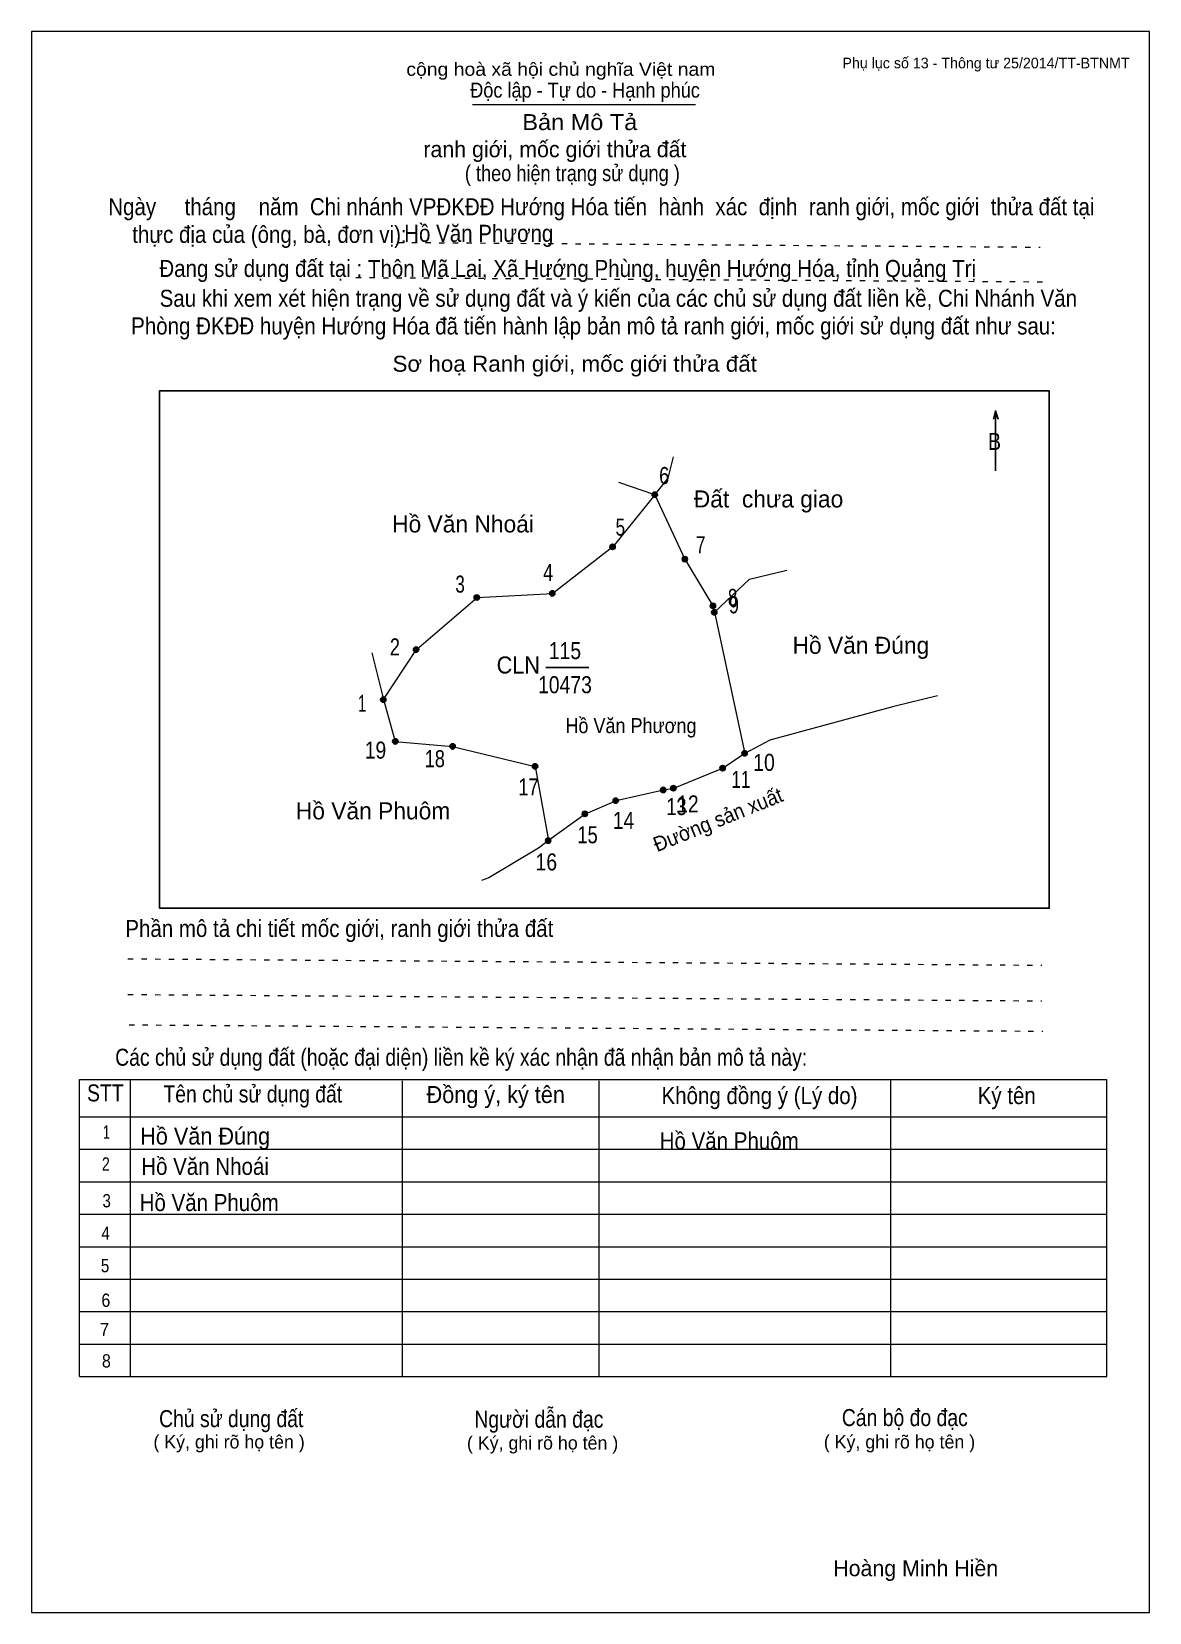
# Model space of a CAD drawing. Header units: centimetres. Extents: x 0 to 21, y 0 to 29.7.
import ezdxf
from ezdxf.enums import TextEntityAlignment as Align

# ---------------------------------------------------------------- set-up
doc = ezdxf.new("R2010")
doc.units = ezdxf.units.CM
doc.header["$LTSCALE"] = 0.13
doc.linetypes.add('DOTTED', pattern=[1.5, 0.3, -1.2])
for name, color, linetype, lineweight in [('1', 7, 'Continuous', 13), ('32', 7, 'Continuous', 25), ('33', 7, 'Continuous', 25), ('6', 7, 'Continuous', 13), ('62', 7, 'Continuous', 13)]:
    doc.layers.add(name, color=color, linetype=linetype, lineweight=lineweight)
for name, color, linetype in [('2', 7, 'Continuous'), ('34', 7, 'Continuous'), ('63', 7, 'Continuous')]:
    doc.layers.add(name, color=color, linetype=linetype)

msp = doc.modelspace()

# ---------------------------------------------------------------- hatches: boundary and pattern name
at = {"layer": '32'}
for points in [[(11.7564, 21, 1), (11.6564, 21, 1)], [(10.9656, 20.0197, 1), (10.8656, 20.0197, 1)], [(12.3225, 19.788, 1), (12.2225, 19.788, 1)], [(8.4126, 19.0685, 1), (8.3126, 19.0685, 1)], [(9.8328, 19.1449, 1), (9.7328, 19.1449, 1)], [(12.8502, 18.9114, 1), (12.7502, 18.9114, 1)], [(12.876, 18.7913, 1), (12.776, 18.7913, 1)], [(7.2733, 18.0882, 1), (7.1733, 18.0882, 1)], [(6.656, 17.1506, 1), (6.556, 17.1506, 1)], [(6.8816, 16.364, 1), (6.7816, 16.364, 1)], [(7.9604, 16.2702, 1), (7.8604, 16.2702, 1)], [(13.4445, 16.1421, 1), (13.3445, 16.1421, 1)], [(9.5083, 15.8949, 1), (9.4083, 15.8949, 1)], [(13.0326, 15.8612, 1), (12.9326, 15.8612, 1)], [(11.9154, 15.4522, 1), (11.8154, 15.4522, 1)], [(12.1082, 15.4855, 1), (12.0082, 15.4855, 1)], [(11.0237, 15.2509, 1), (10.9237, 15.2509, 1)], [(10.4431, 15.0042, 1), (10.3431, 15.0042, 1)], [(9.7545, 14.5, 1), (9.6545, 14.5, 1)]]:
    msp.add_hatch(color=256, dxfattribs=at).paths.add_polyline_path(points)

# ---------------------------------------------------------------- linework, layer by layer
at = {"layer": '1'}
msp.add_lwpolyline([(21, 0), (21, 29.7), (0, 29.7), (0, 0)], close=True, dxfattribs=at)
at = {"layer": '32'}
for centre in [(11.7064, 21), (10.9156, 20.0197), (12.2725, 19.788), (8.3626, 19.0685), (9.7828, 19.1449), (12.8002, 18.9114), (12.826, 18.7913), (7.2233, 18.0882), (6.606, 17.1506), (6.8316, 16.364), (7.9104, 16.2702), (13.3945, 16.1421), (9.4583, 15.8949), (12.9826, 15.8612), (11.8654, 15.4522), (12.0582, 15.4855), (10.9737, 15.2509), (10.3931, 15.0042), (9.7045, 14.5)]:
    msp.add_circle(centre, 0.05, dxfattribs=at)
at = {"layer": '33'}
msp.add_line((9.66, 17.75), (10.47, 17.75), dxfattribs=at)
at = {"layer": '6'}
for p, q in [((11.71, 21), (11.03, 21.23)), ((6.39, 18.03), (6.61, 17.15))]:
    msp.add_line(p, q, dxfattribs=at)
for points in [[(11.71, 21), (11.96, 21.31), (12.06, 21.71)], [(11.71, 21), (10.92, 20.02), (9.79, 19.14)], [(11.71, 21), (12.27, 19.79), (12.8, 18.91)], [(12.83, 18.79), (13.49, 19.41), (14.19, 19.58)], [(6.61, 17.15), (7.23, 18.09), (8.37, 19.07), (9.79, 19.14)], [(12.8, 18.91), (12.83, 18.79), (13.4, 16.14)], [(6.61, 17.15), (6.83, 16.36), (7.91, 16.27), (9.46, 15.89), (9.71, 14.5)], [(17.02, 17.22), (16.2, 17.02), (13.87, 16.39), (13.4, 16.14)], [(13.4, 16.14), (12.99, 15.86), (12.06, 15.48), (11.87, 15.45), (10.98, 15.25), (10.4, 15), (9.71, 14.5)], [(9.71, 14.5), (9.52, 14.36), (8.59, 13.8), (8.45, 13.75)]]:
    msp.add_lwpolyline(points, dxfattribs=at)
at = {"layer": '62'}
for p, q in [((8.28, 28.33), (12.47, 28.33)), ((0.9, 10.01), (20.2, 10.01)), ((0.9, 4.43), (0.9, 10.01)), ((1.86, 4.43), (1.86, 10.01)), ((6.97, 4.43), (6.97, 9.99)), ((10.66, 4.43), (10.66, 9.99)), ((16.14, 4.43), (16.14, 10.01)), ((20.2, 4.43), (20.2, 10.01)), ((0.9, 9.31), (20.2, 9.31)), ((0.9, 8.7), (20.2, 8.7)), ((0.9, 8.09), (20.2, 8.09)), ((0.9, 7.48), (20.2, 7.48)), ((0.9, 6.87), (20.2, 6.87)), ((0.9, 6.26), (20.2, 6.26)), ((0.9, 5.65), (20.2, 5.65)), ((0.9, 5.04), (20.2, 5.04)), ((0.9, 4.43), (20.2, 4.43))]:
    msp.add_line(p, q, dxfattribs=at)
at = {"layer": '62', "linetype": 'DOTTED'}
for p, q in [((6.89, 25.74), (18.95, 25.65)), ((6.09, 25.08), (19.04, 25)), ((1.81, 12.28), (18.98, 12.16)), ((1.81, 11.61), (18.98, 11.49)), ((1.83, 11.04), (19, 10.92))]:
    msp.add_line(p, q, dxfattribs=at)
at = {"layer": '62', "lineweight": 25}
for p, q in [((18.11, 22.58), (18.11, 21.45)), ((18.11, 22.57), (18.07, 22.42)), ((18.11, 22.57), (18.16, 22.42))]:
    msp.add_line(p, q, dxfattribs=at)
msp.add_lwpolyline([(2.4, 13.23), (19.12, 13.23), (19.12, 22.95), (2.4, 22.95)], close=True, dxfattribs=at)

# ---------------------------------------------------------------- texts
at = {"layer": '2', "width": 0.9}
msp.add_text('Hồ Văn Phương', height=0.2814, dxfattribs=at).set_placement((11.26, 16.52), align=Align.CENTER)
at = {"layer": '32'}
for s, width, p in [('6', 0.8, (11.885, 21.2)), ('5', 0.75, (11.06, 20.23)), ('7', 0.75, (12.57, 19.9)), ('4', 0.8, (9.705, 19.38)), ('3', 0.75, (8.05, 19.16)), ('8', 0.75, (13.17, 18.91)), ('9', 0.8, (13.195, 18.77)), ('2', 0.8, (6.825, 17.98)), ('1', 0.65, (6.21, 16.92)), ('19', 0.85, (6.46, 16.04)), ('18', 0.8, (7.575, 15.88)), ('10', 0.85, (13.76, 15.81)), ('11', 0.75, (13.325, 15.49)), ('17', 0.8, (9.335, 15.35)), ('13', 0.8, (12.115, 14.98)), ('12', 0.85, (12.33, 15.03)), ('14', 0.85, (11.12, 14.72)), ('15', 0.8, (10.445, 14.45)), ('16', 0.85, (9.67, 13.94))]:
    msp.add_text(s, height=0.32, dxfattribs=dict(at, width=width)).set_placement(p, align=Align.CENTER)
at = {"layer": '33'}
for s, p in [('Đất  chưa giao', (13.845, 20.76)), ('Hồ Văn Nhoái', (8.105, 20.29)), ('Hồ Văn Đúng', (15.58, 18.01)), ('Hồ Văn Phuôm', (6.415, 14.9))]:
    msp.add_text(s, height=0.32, dxfattribs=at).set_placement(p, align=Align.CENTER)
at = {"layer": '33', "width": 0.85}
for s, p in [('115', (10.02, 17.91)), ('10473', (10.02, 17.27))]:
    msp.add_text(s, height=0.32, dxfattribs=at).set_placement(p, align=Align.CENTER)
at = {"layer": '33', "width": 0.95}
msp.add_text('CLN', height=0.32, dxfattribs=at).set_placement((9.55, 17.64), align=Align.RIGHT)
at = {"layer": '34'}
for s, width, p in [('Hồ Văn Phương', 0.9, (7, 25.75)), ('Hồ Văn Đúng', 0.95, (2.04, 8.79)), ('Hồ Văn Phuôm', 0.9, (11.8, 8.7)), ('Hồ Văn Nhoái', 0.9, (2.06, 8.22)), ('Hồ Văn Phuôm', 0.9, (2.03, 7.54))]:
    msp.add_text(s, height=0.32, dxfattribs=dict(at, width=width)).set_placement(p)
at = {"layer": '6', "width": 0.95}
msp.add_text('Đường sản xuất', height=0.2814, rotation=22.006, dxfattribs=at).set_placement((12.9473, 14.7656), align=Align.CENTER)
at = {"layer": '62'}
for s, height, width, p in [('cộng hoà xã hội chủ nghĩa Việt nam', 0.2474, 1.1, (7.04, 28.87)), ('Độc lập - Tự do - Hạnh phúc', 0.2828, 0.9, (8.24, 28.46)), ('Bản Mô Tả', 0.3, 1.1, (9.22, 27.85)), ('( theo hiện trạng sử dụng )', 0.3, 0.85, (8.14, 26.89)), ('Ngày     tháng    năm  Chi nhánh VPĐKĐĐ Hướng Hóa tiến  hành  xác  định  ranh giới, mốc giới  thửa đất tại ', 0.32, 0.9, (1.44, 26.25)), ('thực địa của (ông, bà, đơn vị): ', 0.32, 0.9, (1.89, 25.73)), ('Đang sử dụng đất tại : Thôn Mã Lai, Xã Hướng Phùng, huyện Hướng Hóa, tỉnh Quảng Trị', 0.32, 0.9, (2.4, 25.09)), ('     Sau khi xem xét hiện trạng về sử dụng đất và ý kiến của các chủ sử dụng đất liền kề, Chi Nhánh Văn ', 0.32, 0.9, (1.87, 24.53)), ('Phòng ĐKĐĐ huyện Hướng Hóa đã tiến hành lập bản mô tả ranh giới, mốc giới sử dụng đất như sau:', 0.32, 0.9, (1.87, 24.01)), ('Sơ hoạ Ranh giới, mốc giới thửa đất', 0.3, 1.05, (6.78, 23.31)), ('B', 0.32, 0.85, (17.97, 21.84)), ('Phần mô tả chi tiết mốc giới, ranh giới thửa đất ', 0.32, 0.9, (1.76, 12.69)), ('Các chủ sử dụng đất (hoặc đại diện) liền kề ký xác nhận đã nhận bản mô tả này:', 0.32, 0.85, (1.57, 10.27))]:
    msp.add_text(s, height=height, dxfattribs=dict(at, width=width)).set_placement(p)
msp.add_text('ranh giới, mốc giới thửa đất', height=0.3, dxfattribs=at).set_placement((7.36, 27.34))
for s, height, width, p in [('STT', 0.32, 0.85, (1.385, 9.6)), ('Tên chủ sử dụng đất', 0.32, 0.85, (4.155, 9.58)), ('Đồng ý, ký tên', 0.32, 0.95, (8.72, 9.57)), ('Không đồng ý (Lý do)', 0.32, 0.9, (13.675, 9.55)), ('Ký tên', 0.32, 0.9, (18.32, 9.55)), ('1', 0.25, 0.7, (1.405, 8.9)), ('2', 0.25, 0.8, (1.395, 8.3)), ('3', 0.25, 0.85, (1.41, 7.61)), ('4', 0.25, 0.85, (1.39, 7)), ('5', 0.25, 0.85, (1.38, 6.39)), ('6', 0.25, 0.9, (1.395, 5.74)), ('7', 0.25, 0.95, (1.37, 5.19)), ('8', 0.25, 0.9, (1.405, 4.6)), ('Người dẫn đạc', 0.32, 0.85, (9.53, 3.47)), ('Chủ sử dụng đất', 0.32, 0.85, (3.75, 3.48)), ('Cán bộ đo đạc', 0.32, 0.85, (16.405, 3.5))]:
    msp.add_text(s, height=height, dxfattribs=dict(at, width=width)).set_placement(p, align=Align.CENTER)
for p in [(3.71, 3.08), (9.6, 3.06), (16.305, 3.08)]:
    msp.add_text('( Ký, ghi rõ họ tên )', height=0.25, dxfattribs=at).set_placement(p, align=Align.CENTER)
at = {"layer": '63'}
msp.add_text('Phụ lục số 13 - Thông tư 25/2014/TT-BTNMT', height=0.2, dxfattribs=at).set_placement((20.63, 29.01), align=Align.RIGHT)
msp.add_text('Hoàng Minh Hiền', height=0.3, dxfattribs=at).set_placement((16.61, 0.68), align=Align.CENTER)

doc.saveas('drawing.dxf')
